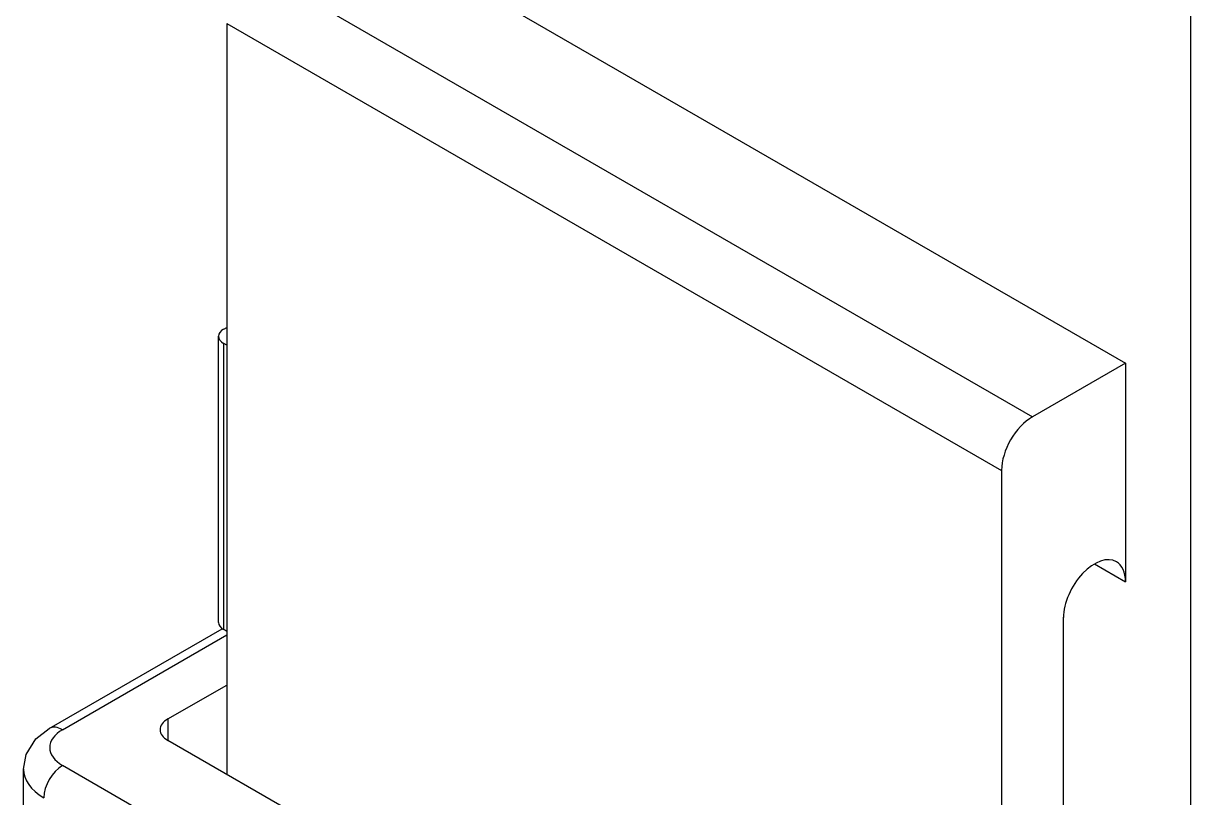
# Model space of a CAD drawing. Header units: millimetres. Extents: x -105 to 105, y -148 to 148.
# Drawn here: x 40.04 to 56.02, y -55.6 to -44.99 of the extents above; entities that cross this region are included whole.
import ezdxf

# ---------------------------------------------------------------- set-up
doc = ezdxf.new("R2010")
doc.units = ezdxf.units.MM
doc.layers.get('0').update_dxf_attribs({"lineweight": 18})

msp = doc.modelspace()

# ---------------------------------------------------------------- linework, layer by layer
at = {"color": 7, "lineweight": 30, "ltscale": 0.428661}
msp.add_line((56.018, -62.408), (56.018, -42.744), dxfattribs=at)
at = {"color": 7, "lineweight": 30, "ltscale": 0.255155}
for p, q in [((44.52, -43.523), (55.127, -49.647)), ((43.247, -44.258), (53.854, -50.381)), ((42.823, -44.993), (53.43, -51.116))]:
    msp.add_line(p, q, dxfattribs=at)
at = {"color": 7, "lineweight": 30, "ltscale": 0.21433}
for p, q in [((42.823, -44.993), (42.823, -55.28)), ((53.43, -51.116), (53.43, -61.404))]:
    msp.add_line(p, q, dxfattribs=at)
at = {"color": 7, "lineweight": 30, "ltscale": 0.001021}
for p, q in [((42.781, -49.181), (42.823, -49.157)), ((42.823, -53.321), (42.781, -53.296))]:
    msp.add_line(p, q, dxfattribs=at)
at = {"color": 7, "lineweight": 30, "ltscale": 0.081649}
for p, q in [((42.71, -53.198), (42.71, -49.279)), ((42.781, -53.296), (42.781, -49.377))]:
    msp.add_line(p, q, dxfattribs=at)
at = {"color": 7, "lineweight": 30, "ltscale": 0.00102}
msp.add_line((42.823, -49.402), (42.781, -49.377), dxfattribs=at)
at = {"color": 7, "lineweight": 30, "ltscale": 0.030619}
msp.add_line((55.127, -49.647), (53.854, -50.381), dxfattribs=at)
at = {"color": 7, "lineweight": 30, "ltscale": 0.153093}
msp.add_line((55.127, -49.647), (55.126, -52.642), dxfattribs=at)
at = {"color": 7, "lineweight": 30, "ltscale": 0.010206}
msp.add_line((54.702, -52.397), (55.126, -52.642), dxfattribs=at)
at = {"color": 7, "lineweight": 30, "ltscale": 0.091783}
msp.add_line((54.278, -61.89), (54.278, -53.126), dxfattribs=at)
at = {"color": 7, "lineweight": 30, "ltscale": 0.056937}
msp.add_line((40.394, -54.65), (42.761, -53.284), dxfattribs=at)
at = {"color": 7, "lineweight": 30, "ltscale": 0.054093}
msp.add_line((40.574, -54.668), (42.823, -53.37), dxfattribs=at)
at = {"color": 7, "lineweight": 30, "ltscale": 0.019392}
msp.add_line((42.017, -54.521), (42.823, -54.056), dxfattribs=at)
at = {"color": 7, "lineweight": 30, "ltscale": 0.006124}
msp.add_line((42.017, -54.521), (42.017, -54.815), dxfattribs=at)
at = {"color": 7, "lineweight": 30, "ltscale": 0.293939}
msp.add_line((54.236, -61.869), (42.017, -54.815), dxfattribs=at)
at = {"color": 7, "lineweight": 30, "ltscale": 0.157175}
msp.add_line((40.039, -62.751), (40.039, -55.207), dxfattribs=at)
at = {"color": 7, "lineweight": 30, "ltscale": 0.314351}
msp.add_line((53.642, -62.702), (40.574, -55.158), dxfattribs=at)
at = {"color": 7, "lineweight": 30}
msp.add_lwpolyline([(40.039, -55.207), (40.076, -55.006), (40.211, -54.793), (40.394, -54.65)], dxfattribs=at)
for centre, major_axis, start_param, end_param in [((42.95, -49.279), (0.24, 0), 2.356194, 3.141593), ((42.95, -49.279), (0.24, 0), 3.141593, 3.926991), ((53.854, -50.871), (-0.3, -0.52), 3.926991, 5.497787), ((54.702, -52.887), (-0.3, -0.52), 3.141593, 5.497787), ((54.702, -52.887), (-0.3, -0.52), 2.356194, 3.141593), ((42.95, -53.198), (0.24, 0), 3.141593, 3.926991), ((40.574, -54.962), (-0.18, 0.312), 5.497787, 6.283185), ((42.271, -54.668), (0.36, 0), 2.356194, 3.141593), ((40.999, -54.913), (0.6, 0), 2.356194, 3.926991), ((42.271, -54.668), (0.36, 0), 3.141593, 3.926991), ((40.999, -55.207), (0.96, 0), 3.141593, 3.926991), ((40.574, -55.452), (-0.18, -0.312), 3.926991, 5.497787)]:
    msp.add_ellipse(centre, major_axis=major_axis, ratio=0.57735, start_param=start_param, end_param=end_param, dxfattribs=at)

doc.saveas('drawing.dxf')
